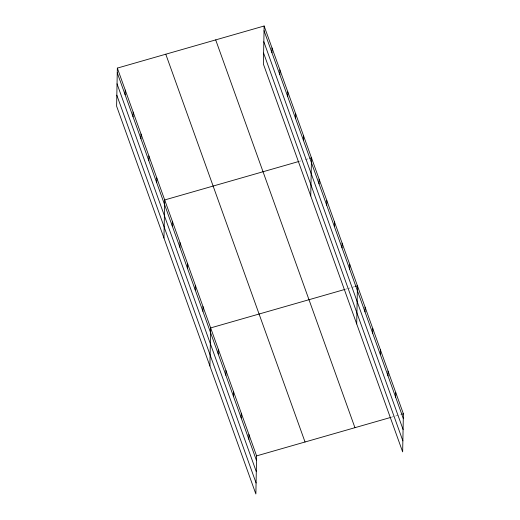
<?xml version="1.0" encoding="UTF-8"?>
<svg xmlns="http://www.w3.org/2000/svg" width="520" height="520" viewBox="0 0 520 520"><rect width="100%" height="100%" fill="white"/><g stroke="black" fill="none" stroke-linecap="round" stroke-linejoin="round"><path stroke-width="0.39" stroke-dasharray="2.6 1.95" d="M299.37 161.323L300.885 160.888M305.422 159.582L308.451 158.717M345.325 289.289L346.834 288.853M347.594 288.639L354.406 286.683M391.274 417.261L400.361 414.654"/><path stroke-width="0.78" d="M117.345 68.1L116.617 106.21L255.866 494L256.601 455.891L117.345 68.1L264.134 26L403.384 413.784L402.656 451.9L263.4 64.109L264.134 26M125.145 94.79L125.236 90.077M133.035 116.766L133.126 112.053M140.927 138.736L141.017 134.024M148.817 160.713L148.909 156M156.709 182.689L156.799 177.977M163.963 238.062L164.691 199.953L298.61 161.538M172.263 225.992L172.347 221.28M179.92 247.319L180.011 242.606M187.577 268.645L187.668 263.933M195.234 289.978L195.325 285.266M202.897 311.305L202.989 306.592M209.911 366.028L210.645 327.918L344.565 289.51M218.212 353.957L218.303 349.251M225.875 375.291L225.966 370.578M233.532 396.617L233.623 391.904M241.189 417.944L241.28 413.231M248.853 439.276L248.944 434.564M271.934 52.689L272.025 47.977M279.825 74.659L279.916 69.947M287.716 96.635L287.807 91.923M295.607 118.612L295.698 113.9M303.498 140.582L303.589 135.876M310.745 195.956L311.48 157.846L309.966 158.281M319.046 183.885L319.137 179.179M326.703 205.218L326.794 200.506M334.366 226.544L334.457 221.832M342.024 247.871L342.115 243.159M349.681 269.204L349.772 264.492M356.7 323.928L357.435 285.818L355.16 286.468M365.001 311.857L365.092 307.144M372.658 333.184L372.749 328.471M380.322 354.517L380.413 349.804M387.978 375.843L388.07 371.131M395.635 397.169L395.726 392.457M256.601 455.891L390.52 417.476M401.875 414.219L403.384 413.784M264.043 30.713L403.299 418.496M263.829 41.736L403.084 429.52M263.614 53.092L402.863 440.875M215.69 39.897L354.946 427.681M165.782 54.21L305.038 441.994M117.253 72.813L256.51 460.603M117.046 83.837L256.295 471.621M116.825 95.192L256.081 482.976"/></g></svg>
